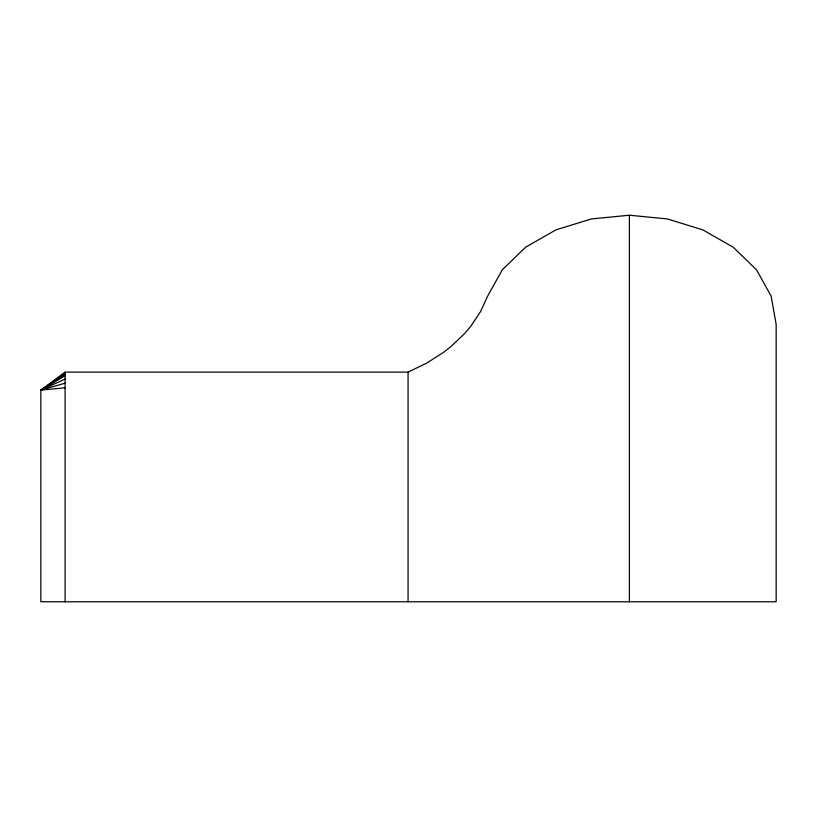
<?xml version="1.0" encoding="UTF-8"?>
<svg xmlns="http://www.w3.org/2000/svg" width="817" height="817" viewBox="0 0 817 817"><rect width="100%" height="100%" fill="white"/><g stroke="black" fill="none" stroke-linecap="round" stroke-linejoin="round"><path stroke-width="1.23" d="M65.094 372.113L40.85 390.138L40.85 601.782L776.15 601.782L776.15 324.339L771.146 296.101L756.491 269.784L733.166 247.183L702.773 229.843L667.377 218.936L629.396 215.218L591.416 218.936L556.02 229.843L525.627 247.183L502.312 269.784L487.647 296.101L480.498 311.696L470.633 326.453L464.73 333.428L451.117 346.428L443.468 352.393L426.658 363.126L408.071 372.113L65.094 372.113L65.094 601.782M65.094 373.338L40.85 390.138L65.094 387.758M65.094 374.523L40.85 390.138L65.094 383.183M65.094 375.708L40.85 390.138L65.094 379.068M629.396 215.218L629.396 601.782M408.071 372.113L408.071 601.782"/></g></svg>
